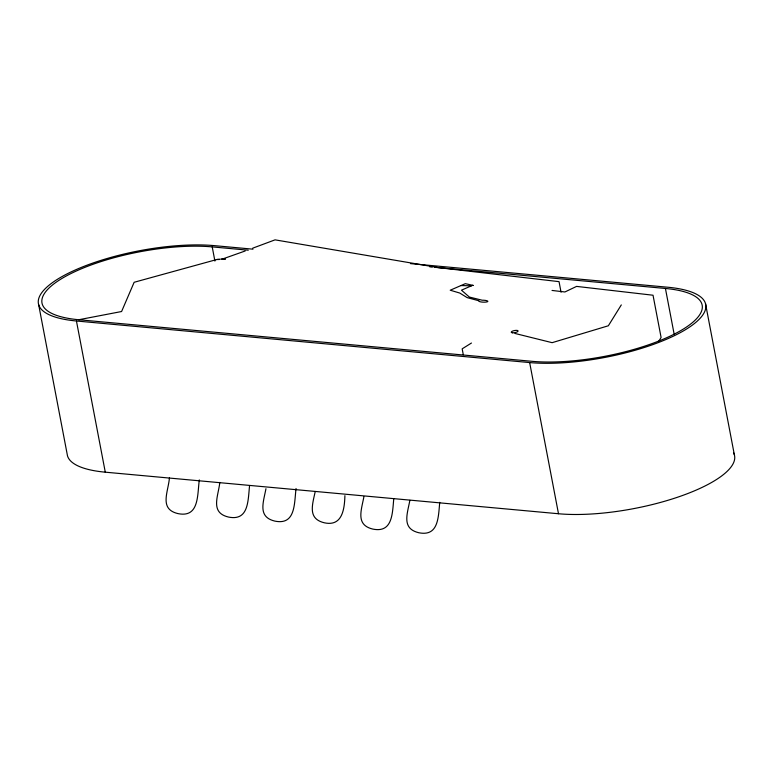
<?xml version="1.0" encoding="UTF-8"?>
<svg xmlns="http://www.w3.org/2000/svg" width="773" height="773" viewBox="0 0 773 773"><rect width="100%" height="100%" fill="white"/><g stroke="black" fill="none" stroke-linecap="round" stroke-linejoin="round"><path stroke-width="1.16" d="M169.442 477.849C168.205 492.256 158.89 509.146 178.032 513.62C199.299 517.968 197.26 495.135 199.299 479.917M219.832 482.429C218.15 496.691 209.966 512.702 228.537 517.069C248.771 521.176 247.949 500.788 249.573 485.56M296.04 488.507C294.204 503.735 295.644 525.35 274.888 521.118C257.564 516.982 263.322 502.624 265.951 488.71M393.766 498.691C392.346 513.9 392.529 533.07 372.847 529.099C355.522 524.964 361.281 510.605 363.909 496.691M439.731 502.334C438.301 517.552 438.494 536.713 418.811 532.742C401.477 528.606 407.236 514.248 409.874 500.334M315.229 491.483C312.282 505.204 307.586 518.76 324.322 522.79C341.859 526.645 344.507 510.17 344.903 495.677M621.308 304.91L608.351 325.771L552.125 342.671L514.905 333.434M658.548 341.579L661.099 337.482L653.03 295.228L576.581 286.397L564.899 291.972L552.028 290.445M471.453 343.028L462.167 348.836L463.288 354.701M225.243 258.936L222.846 258.897L245.196 250.974M252.723 248.172L275.053 239.852L438.822 267.68L559.043 281.643L561.053 292.213M220.402 259.139L216.942 259.486L134.144 282.28L121.593 311.519L78.73 319.742A105.35 32.031 -10.8 0 1 66.159 276.048A105.35 32.031 -10.8 0 1 212.217 246.896L248.278 250.201M216.942 259.486L219.329 259.506M225.03 259.081L221.407 259.042L224.943 259.09M460.921 285.566L471.433 285.797M252.974 249.177L214.508 245.65A108.964 33.133 -10.8 0 0 63.434 275.797A108.964 33.133 -10.8 0 0 76.44 320.998L105.283 472.177L558.493 513.745A108.964 33.133 -10.8 0 0 679.979 496.392A108.964 33.133 -10.8 0 0 733.529 452.717M410.453 263.622L667.717 287.218A108.964 33.133 -10.8 0 1 680.723 332.409A108.964 33.133 -10.8 0 1 529.65 362.566L76.44 320.998M429.807 266.849L432.213 267.072M434.61 267.294L665.427 288.464A105.35 32.031 -10.8 0 1 677.998 332.158A105.35 32.031 -10.8 0 1 531.95 361.31L78.73 319.742M705.507 303.567L734.35 454.756M665.427 288.464L674.22 334.525M529.65 362.566L558.493 513.745M212.217 246.896L214.913 261.071M38.65 304.639L67.493 455.828A108.964 33.133 -10.8 0 0 105.283 472.177M472.303 285.421L461.481 290.184L469.337 297.045L482.197 300.214A4.512 0.976 2.1 0 1 487.84 301.267A4.512 0.976 2.1 0 1 482.932 302.146A4.512 0.976 2.1 0 1 478.989 300.794L467.153 297.615L459.742 293.044L450.234 290.213L465.327 283.662L473.298 285.45L472.303 285.421M512.576 332.796A3.469 1.053 -10.8 0 0 518.065 331.153A3.469 1.053 -10.8 0 0 513.427 330.805A3.469 1.053 -10.8 0 0 512.576 332.796"/></g></svg>
